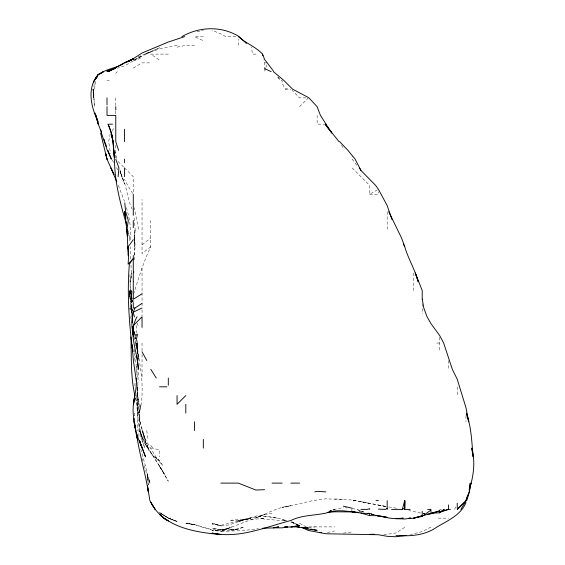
<?xml version="1.0" encoding="UTF-8"?>
<svg xmlns="http://www.w3.org/2000/svg" width="565" height="565" viewBox="0 0 565 565"><rect width="100%" height="100%" fill="white"/><g stroke="black" fill="none" stroke-linecap="round" stroke-linejoin="round"><path stroke-width="0.42" stroke-dasharray="2.83 2.12" d="M134.583 360.548L134.583 351.79M132.231 310.644L132.245 308.893M133.305 271.249L133.284 272.994L133.397 271.249M130.713 239.73C131.038 228.91 129.675 218.062 126.433 207.729M134.491 415.706L134.555 413.079L134.371 415.706M134.922 385.937L135.091 380.683M136.2 336.034L136.264 334.282L136.151 336.034M136.087 369.305L136.299 364.051M134.195 259.865L135.007 246.728L134.675 237.978L134.265 246.728L135.049 229.221L134.378 237.978L135.155 229.221L133.969 216.346M136.949 374.56L137.21 369.305M133.284 272.754L133.397 271.052M131.723 299.259L131.052 318.526M133.439 272.994L133.566 271.249M134.202 255.486L135.007 246.728L134.675 237.978M238.345 45.362L238.903 39.239M94.207 83.888L93.621 89.143L94.313 106.651L93.444 89.143L93.719 97.893L93.02 89.143L93.847 97.893L92.54 89.143M94.475 89.143L95.965 80.385M110.253 133.714L108.642 141.674L110.535 153.609M136.243 349.403L137.599 343.04M265.592 68.443L264.611 71.628L264.611 62.877L263.855 59.692M265.832 67.652L266.814 64.467M133.552 294.259C138.651 278.107 143.376 261.962 150.791 246.728L150.791 220.463M454.479 509.383L456.047 506.438M112.025 130.812L114.165 128.015M115.776 73.203L117.351 71.628M299.634 106.651L308.384 97.893L299.634 97.893L292.041 90.308M150.791 246.728L142.041 253.593L142.041 199.403M142.041 244.723L150.791 237.978M404.695 527.392L395.938 532.979L387.18 534.299L382.809 534.151M177.057 45.362L159.549 48.986L144.732 54.12L159.549 47.764L133.284 60.243L142.041 55.977L124.526 65.83L117.365 68.196M133.284 68.054L142.041 62.877L150.791 62.877M352.165 167.939L369.672 185.447L369.672 194.205L378.43 189.31M430.961 527.039L422.203 531.594L410.268 534.667M138.058 56.818L150.791 51.789M231.918 526.898L220.837 531.538L212.08 530.118L194.572 524.744L185.814 522.844L194.572 524.694L185.814 523.247L194.572 524.567L212.08 529.723L220.837 530.231L212.08 530.754L229.588 528.317L220.837 530.309L229.588 527.795L264.611 514.553L255.853 517.957C267.372 513.472 278.263 506.756 290.876 505.823L282.119 507.695L312.593 500.632L325.899 498.817L352.165 499.983L387.18 506.706M229.588 527.795L220.837 531.538L229.588 531.058L238.345 528.939L244.151 526.898L238.345 528.868L229.588 530.005L238.345 528.96L229.588 529.73L220.837 529.497L212.08 528.155C227.299 532.682 243.077 530.874 258.48 528.607M133.284 61.077L142.041 57.545M328.992 511.431L334.649 509.312L343.407 507.596M329.077 511.431L334.649 509.383L329.077 511.247M249.97 518.14L255.853 516.099L273.368 513.14M196.959 31.908L203.322 30.242M277.726 77.017L280.445 80.385L282.119 80.385L282.119 83.196L285.311 89.143L289.287 88.133M327.488 532.513L334.649 530.98M177.057 47.135L185.814 45.362L194.572 45.362M343.407 533.106L352.165 531.955M308.384 527.456L315.284 526.898M423.079 513.373L424.831 513.26L423.079 513.26M285.304 520.4C270.155 514.772 253.219 515.273 238.345 521.573L250.909 518.14L247.103 519.129L229.588 520.301C241.361 521.212 252.894 518.578 264.611 518.783L260.296 518.14L264.611 519.193L285.304 520.866M423.079 513.408L424.831 513.359M203.322 36.612L194.572 36.612L203.322 40.744M235.718 36.612L225.753 36.612L220.837 33.914L212.08 30.305M168.306 54.12L150.791 54.12L159.549 60.165M255.853 54.12L252.329 54.12L251.637 47.114M264.611 62.877L267.309 62.877M107.018 80.385L109.257 80.385M285.311 89.143L290.876 89.143M325.899 124.159L317.142 124.159L317.142 115.408M369.672 194.205L378.43 194.205L378.43 191.754M436.731 343.04L439.711 343.04M150.791 448.102L152.924 448.102L159.549 450.051L159.549 456.852M352.165 509.383L351.649 509.383L351.988 511.021M439.711 509.383L441.463 509.383M438.249 518.14L448.469 518.14M309.246 526.898L334.649 526.898M334.649 498.937L343.407 499.326M345.159 507.78L346.91 507.963M264.611 516.325L277.125 518.14L273.368 517.243M356.056 500.632L352.165 500.032L386.389 506.572M378.43 505.209L387.18 506.657M388.777 506.925L398.389 508.549M373.649 514.849L370.47 514.305L372.858 514.828M420.614 512.971L408.672 510.569M286.9 520.549L282.119 519.666L285.304 520.485M352.165 508.521L356.762 509.383L363.302 511.954L356.762 509.383M360.915 501.649L369.672 503.479M370.47 513.825L375.245 514.948L370.47 513.712L374.447 514.863M360.915 511.113L364.898 512.116M370.47 513.557L374.447 514.764M298.038 524.899L290.876 521.919L298.836 525.309M291.604 521.643L299.634 525.641M291.604 522.067L296.717 524.814M299.634 523.317L306.188 526.898M118.106 161.512L123.947 167.353M124.526 167.939L133.284 176.69L133.284 193.329M150.791 445.411L152.924 448.102M356.741 165.255L352.165 159.217L352.165 156.06M277.916 77.017L280.445 80.385M117.93 169.959L115.776 166.753M119.914 172.65L122.888 176.69M159.097 465.609L164.733 474.367L148.065 448.102L159.259 465.609L168.306 481.211L159.549 466.252M341.479 145.304L343.407 148.214M132.711 193.47L127.669 185.447L124.526 179.176M112.336 159.937L113.862 162.967M148.327 448.102L144.407 439.344C146.031 448.32 151.745 455.891 159.549 460.468L154.867 456.852L162.96 465.609L155.869 456.852L150.791 448.617L145.297 439.344L142.041 430.587L148.291 448.102L144.237 439.344L142.041 428.764L137.669 413.079L135.416 396.446M133.284 314.444L135.007 318.363M137.083 323.138L138.128 325.525M118.318 185.447L124.526 201.493M132.203 209.325C127.125 198.958 127.224 186.937 121.842 176.69L124.526 183.681L120.133 171.117M120.013 171.117L121.927 176.69L119.964 169.528M132.196 311.23L131.108 308.017L129.265 290.509L129.477 296.639M144.16 465.609L146.858 474.367L150.382 483.117L146.964 474.367L149.407 483.117L145.346 465.609L140.487 448.102M142.698 430.587L145.233 439.344C136.349 417.26 137.224 393.487 138.503 370.181M116.828 158.447L115.041 151.879M135.543 397.958L137.267 404.321L138.185 413.079L137.938 404.321L137.239 430.587M142.253 458.476L143.524 463.229M132.09 313.589L130.72 308.017L130.741 299.259L132.139 290.509L131.377 299.259L131.278 290.509L131.631 299.259L130.275 290.509L130.127 281.751L131.85 272.994L130.557 281.751L131.334 272.994L130.988 264.243M134.23 331.111L135.635 337.467M138.566 229.221L134.23 207.729M132.104 298.468L130.275 290.509L132.118 299.259L130.833 290.509L132.104 302.762M136.038 395.571L137.825 404.321M134.216 332.714L135.438 339.057M134.209 314.437L134.922 318.363M132.139 312.791L131.257 308.017L131.186 299.259L131.546 313.271M128.573 233.204L129.943 241.163M128.234 230.817L129.456 237.978M135.579 335.871L135.31 334.282L135.628 338.661M132.041 312L130.233 290.509L129.901 272.994M136.179 343.04L138.962 360.548L136.292 343.831C140.53 366.636 145.276 390.048 139.4 413.079L140.459 404.321C138.291 419.159 138.58 435.495 147.79 448.102C136.151 431.554 137.401 410.458 136.878 391.192M134.152 331.768L135.12 338.661M137.359 377.18L135.127 356.169M146.794 430.587L147.853 439.344M132.387 300.135L132.584 301.887M136.073 325.525L136.963 333.406M130.197 299.259L129.223 290.509L130.141 299.259M137.133 340.413L137.493 354.417L137.069 343.04L137.733 351.79L136.772 343.04L137.987 351.79L138.093 357.045M148.277 484.869L147.14 474.367L148.27 484.869M130.021 308.017L130.162 309.768M134.357 337.785L134.484 339.537M130.727 316.774L130.847 318.526M135.685 343.04L135.96 347.419M132.937 301.865L132.839 300.128L132.937 301.887M130.692 258.989L130.586 246.728M132.302 308.893L132.401 310.644M137.726 385.062L137.549 395.571L136.9 386.813L138.813 404.321L137.118 395.571C142.041 408.876 138.326 423.001 138.962 436.717M132.987 300.135L133.058 301.887M129.964 308.017L130.035 309.768M133.863 271.249L133.926 272.994M129.251 292.26L129.265 296.639M465.977 415.706L465.977 421.836M457.226 386.813L457.226 395.571M448.469 360.548L448.469 369.305M439.711 337.249L439.711 350.229M422.203 303.638L422.203 313.843M413.446 272.994L413.446 290.509M387.18 211.713L387.18 229.221M142.041 267.987L142.041 301.887M142.041 302.762L142.041 307.141M142.041 309.768L142.041 315.899M142.041 343.04L142.041 350.914M142.041 354.417L142.041 378.056M115.776 97.893L115.776 105.775M115.776 111.03L115.776 114.533M115.776 145.17L115.776 158.306M238.345 521.672L229.588 524.807L220.837 526.1L212.08 523.134L220.837 525.747L212.08 523.939L220.837 525.281L247.103 519.15L238.345 521.022L249.123 518.14L238.345 521.672M360.915 511.876L359.163 511.897L360.915 511.876M131.257 308.017L131.892 313.271L131.257 308.017M177.057 521.255L168.306 518.197L159.549 512.293L168.306 518.14L177.057 521.728L168.306 517.928L159.549 512.949L168.306 518.14L177.057 521.255M143.114 439.344L139.668 430.587L141.688 439.344L144.852 448.102L141.73 439.344L139.661 430.587L143.114 439.344M134.046 351.79L133.962 348.294L134.039 351.79"/><path stroke-width="0.85" d="M410.148 509.383L404.695 509.383L404.808 500.632L404.695 508.013L402.351 509.383L391.566 509.383M142.041 303.391L134.986 308.017C130.586 316.916 131.504 327.241 133.615 336.641C131.913 329.826 133.651 322.777 137.048 316.774M133.284 326.888C131.426 341.359 137.782 354.997 138.361 369.305L136.836 355.293M132.281 322.905L132.5 317.65M128.65 255.486L128.107 264.243L133.284 258.473L129.364 264.243C126.977 293.376 129.046 322.869 132.711 351.79L132.083 344.791L133.361 360.548L136.455 381.559M134.18 418.333L133.933 421.836L135.741 430.587L135.113 425.812M118.142 176.69L118.925 167.939L115.776 159.182M128.142 255.486L127.04 229.221L128.29 220.463L125.656 211.713L124.78 202.955M132.655 316.005L133.284 312.17L142.041 308.017M469.197 489.488L470.278 483.117L469.233 491.875L466.019 500.632M93.755 82.773L94.214 80.385L96.742 77.299M135.635 343.04L137.486 334.282M469.183 490.286C473.364 476.577 475.744 462.163 471.69 448.102L473.131 456.852C471.768 442.176 471.394 427.076 466.337 413.079L468.54 421.038M469.303 489.488L470.942 483.117L469.367 491.875L466.747 500.632M402.351 509.383L404.695 500.632L404.695 509.383M465.977 500.541L467.7 495.025M465.977 502.589C460.92 514.983 447.897 520.549 437.126 526.898C426.829 534.384 413.467 536.312 400.981 535.648M460.849 509.383L465.977 500.873L457.226 509.383L465.977 500.703M94.948 79.714L98.268 74.375L103.572 71.628L100.252 73.733M94.998 79.651L98.268 74.502C86.452 87.963 91.085 106.962 97.95 121.588M95.054 79.707L96.89 77.017L94.934 79.707M128.523 255.486L128.22 246.728L133.284 239.673M94.934 79.764L96.841 77.299M133.397 325.525L142.041 316.774L142.041 327.425M185.814 395.571L177.057 404.321L177.057 395.571M431.837 513.154L439.711 512.815L444.26 509.383L440.361 511.848M409.074 518.303L413.446 518.324L422.203 515.803L413.446 518.14L422.203 516.431L430.961 510.047L430.961 512.914M387.18 508.225L385.549 509.383L378.43 509.136M98.988 74.509C106.171 68.619 115.987 68.4 123.735 63.499M142.041 293.8L133.284 299.259L133.284 281.751M133.284 58.88L128.665 61.274L133.284 58.93L131.779 59.65M181.909 36.612C199.311 26.612 220.844 25.835 238.345 36.096M124.999 62.877L130.275 60.363M114.179 68.838L107.018 71.628L115.776 67.765L108.395 71.628L124.526 62.701L133.284 59.035L124.526 62.877L133.284 58.668L142.041 53.011L168.306 42.022L184.684 36.612M439.711 512.815L439.711 510.859L430.961 513.797L427.458 514.072M440.509 511.996L448.469 509.383L450.425 509.383M114.978 68.471L107.018 71.006L112.59 69.552M440.509 511.742L448.469 509.383M431.752 512.978L439.711 510.859M422.203 515.683L430.961 513.634M314.783 491.875L317.142 491.338L325.899 491.875M406.284 535.366L395.938 536.75L387.18 536.326L378.43 534.744L325.899 533.777L308.384 530.45L301.343 527.251M291.674 526.778L299.634 525.612L290.876 527.018L284.746 527.074M262.859 528.211L273.368 527.922L278.7 526.898L273.368 527.83L282.119 527.865L287.493 526.898L284.428 527.011M327.651 512.37L334.649 511.805L354.792 511.932M369.672 534.398L374.051 534.2M264.611 489.686L255.853 490.039L238.345 483.117L220.837 483.117M409.081 518.183L410.84 518.14L404.695 519.023L395.938 518.599L403.184 518.14C394.85 519.63 386.481 517.78 378.43 515.697M108.96 124.159L112.492 124.159M134.986 308.017L133.284 308.017L133.284 302.558M159.549 386.813L166.887 386.813M272.019 483.117L282.119 483.117M290.876 483.117L299.634 483.117M375.979 500.632L378.43 500.632M360.915 509.383L367.285 509.383L369.672 508.655L369.672 509.383M427.634 509.383L430.961 509.383M290.876 526.898L299.634 526.891M395.938 535.648L404.695 535.648M378.43 515.676L369.672 515.633L360.915 513.034M354.792 511.819L352.165 511.791L358.288 512.391M369.672 514.892L369.672 513.394C354.749 513.832 340.674 507.398 325.899 513.126C314.204 515.598 301.802 515.047 290.876 520.499C265.246 527.124 238.981 538.904 212.08 533.106L220.837 534.49C195.624 532.477 163.462 527.307 150.791 502.356L153.405 506.572M367.921 513.324L369.672 513.394M319.769 532.527L321.52 532.618M304.012 527.435L308.384 527.971L299.634 527.533L297.028 526.898M380.817 516.149L387.18 517.356L376.043 515.485M310.771 529.066L312.367 529.384M313.956 529.709L317.142 530.351L308.384 529.13L302.021 527.505M343.407 506.169L352.165 508.239M376.834 515.534L378.43 515.979L376.834 515.499M264.611 68.57L271.122 71.628M308.384 97.505L292.578 89.143L283.807 80.385L273.368 71.628M273.368 70.957L264.611 59.417L262.52 54.12C255.62 46.62 245.839 43.328 238.345 36.612L239.136 36.612L246.488 43.505M339.678 141.674L348.005 150.424L355.131 159.182L360.915 170.411L375.676 185.447L378.43 189.31L387.18 205.554L392.032 219.672M308.963 97.893L317.099 106.651L320.468 115.408L325.899 123.968M325.899 124.159L325.899 125.331L339.064 141.674M331.81 132.916L325.899 125.331L326.019 124.159L331.712 132.916M150.791 369.305L156.258 378.056M154.273 507.977L155.142 509.383L149.88 500.632L147.472 485.745M359.552 167.939L360.915 170.376M142.041 351.79L146.801 360.548M113.953 174.5L106.969 159.182L100.598 132.916M403.248 243.812L404.695 246.728M388.762 211.713L401.524 237.978L404.695 246.495M113.925 174.303L110.931 167.939L116.729 181.669M107.957 150.424L111.383 159.182L107.018 149.598L101.361 132.916M101.347 132.118L98.268 124.159L95.082 113.014M140.544 443.341L139.64 440.947L142.041 448.024L139.59 440.926M141.137 444.945L145.516 456.852L142.041 447.642C136.85 436.844 133.954 425.021 133.213 413.079C132.231 401.221 137.443 389.899 136.292 378.056L136.462 380.683M404.78 246.728C408.156 258.848 415.091 269.576 418.206 281.751L415.275 272.994L422.203 290.509L422.203 299.259M97.999 121.588L95.866 115.408L98.246 124.159L98.268 122.958M105.076 142.479L106.467 146.512M118.643 150.424L115.776 141.674L115.776 115.408L107.018 115.408L107.018 106.651M100.662 129.731L101.41 132.118M104.073 139.28L104.8 141.674M126.758 225.244C122.111 209.763 117.944 194.113 115.776 178.067C113.29 160.121 115.747 141.017 108.063 124.159L111.39 132.916L113.078 141.674M135.31 425.812L134.336 421.836M125.571 220.463L126.193 222.857M262.52 54.12L262.902 55.709M134.901 395.571C130.466 376.403 131.61 356.451 130.882 336.91M133.284 335.003L133.615 336.613M125.769 218.076L124.526 211.713L125.769 218.874M112.922 141.674L111.39 132.916L112.908 141.674L114.405 157.43L113.784 150.424M468.766 421.836L465.977 407.711L457.226 379.179L452.318 369.305L443.666 343.04L439.711 335.589L430.961 323.611L427.041 316.774L423.799 308.017L422.302 299.259M136.744 434.57L137.486 439.344L135.416 430.587L134.922 425.339M136.681 434.57C139.294 453.921 145.311 472.587 148.298 491.875L147.564 486.303M125.416 215.216L125.727 217.843M132.267 326.401L132.457 328.152M132.648 329.904L133.114 334.282M124.816 211.713L127.436 236.227M127.04 229.221L127.408 235.351M128.22 246.728L128.53 252.859M127.93 246.728L127.972 248.48M457.226 503.111L457.226 508.034M448.469 504.941L448.469 509.079M422.203 511.438L422.203 516.431M387.18 500.632L387.18 509.383M203.322 439.344L203.322 448.102M194.572 421.836L194.572 430.587M185.814 404.321L185.814 413.079M168.306 378.056L168.306 385.281M133.284 194.205L133.284 215.364M133.284 220.463L133.284 227.709M133.284 255.486L133.284 270.67M133.284 272.994L133.284 281.441M124.526 129.244L124.526 141.674M124.526 159.182L124.526 162.706M124.526 167.939L124.526 176.69M115.776 106.651L115.776 110.005M107.018 97.893L107.018 104.921M134.696 395.571L133.524 404.321L134.738 395.571M168.306 520.866L163.617 518.14L159.549 514.298L163.546 518.14L168.306 520.881M107.018 159.182L105.733 153.609L106.969 159.182"/></g></svg>
